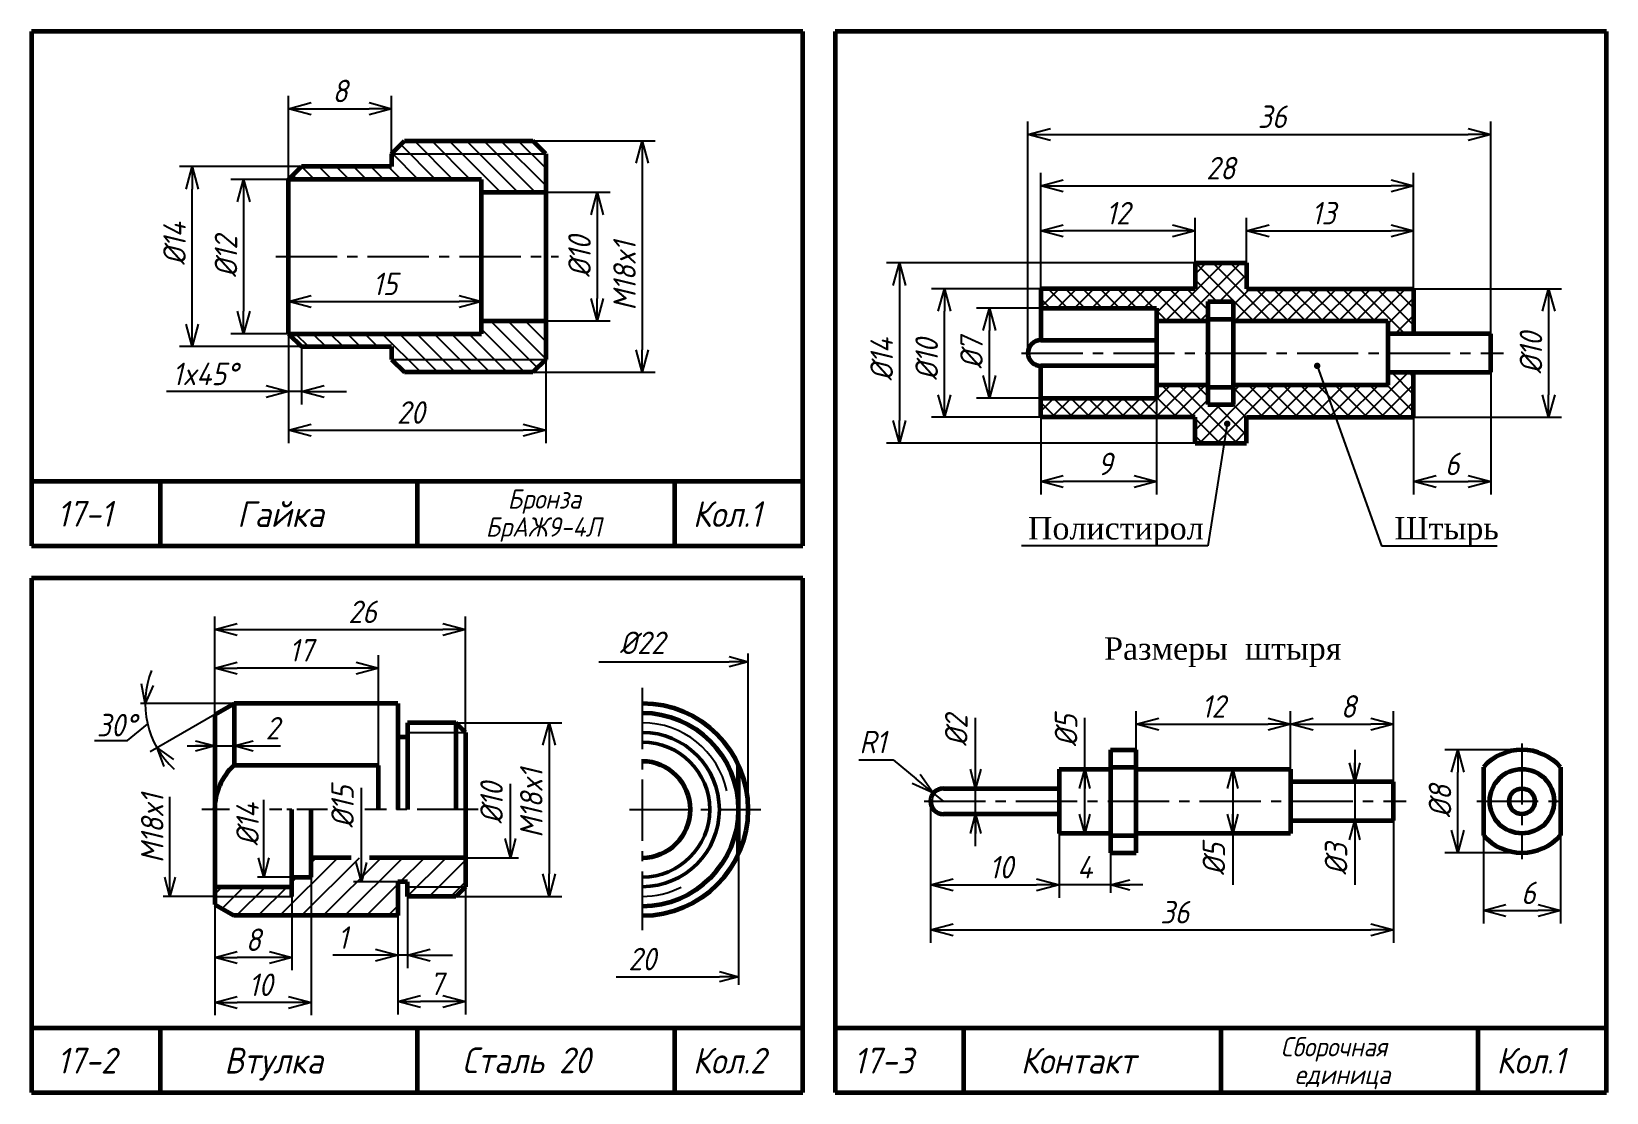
# Model space of a CAD drawing. Header units: millimetres. Extents: x -255 to 513, y 132 to 472.
# Drawn here: x -255 to -10, y 307 to 472 of the extents above; entities that cross this region are included whole.
import ezdxf

# ---------------------------------------------------------------- set-up
doc = ezdxf.new("R2010")
doc.units = ezdxf.units.MM
doc.header["$LTSCALE"] = 0.5
doc.linetypes.add('CENTER2', pattern=[28.575, 19.05, -3.175, 3.175, -3.175])
doc.layers.get('Defpoints').update_dxf_attribs({"color": 5})
doc.styles.get("Standard").update_dxf_attribs({"font": 'isocpeui.ttf', "width": 0.9})
doc.styles.add('стиль1', font='TIMES.TTF')
doc.dimstyles.new('Standart 1', dxfattribs={"dimtxt": 3.5, "dimasz": 3.5, "dimexe": 2, "dimexo": 0, "dimgap": 1, "dimtad": 1, "dimtoh": 1, "dimdec": 0, "dimtxsty": 'Standard', "dimblk": 'OPEN30', "dimcen": 2.5, "dimadec": 0, "dimazin": 0, "dimtfac": 1, "dimtdec": 0, "dimtmove": 0, "dimatfit": 3, "dimldrblk": 'DOTSMALL', "dimfxl": 0, "dimarcsym": 0})

# ---------------------------------------------------------------- blocks, each defined once
blk = doc.blocks.new('_Open30')
at = {"color": 0, "linetype": 'ByBlock', "lineweight": -2}
for p, q in [((-1, 0.268), (0, 0)), ((0, 0), (-1, -0.268)), ((0, 0), (-1, 0))]:
    blk.add_line(p, q, dxfattribs=at)
blk = doc.blocks.new('*D76')
at = {"color": 0, "lineweight": -2}
for p, q in [((-187.5, 339), (-187.5, 319.14)), ((-198, 334.5), (-198, 319.14)), ((-191, 321.14), (-194.5, 321.14))]:
    blk.add_line(p, q, dxfattribs=at)
at = {"layer": 'Defpoints', "color": 0}
for p in [(-187.5, 339), (-198, 334.5), (-198, 321.14)]:
    blk.add_point(p, dxfattribs=at)
at = {"color": 0, "lineweight": -2, "xscale": 3.5, "yscale": 3.5, "zscale": 3.5, "rotation": 180}
blk.add_blockref('_Open30', (-198, 321.14), dxfattribs=at)
at = {"color": 0, "lineweight": -2, "xscale": 3.5, "yscale": 3.5, "zscale": 3.5}
blk.add_blockref('_Open30', (-187.5, 321.14), dxfattribs=at)
at = {"color": 0, "lineweight": -3, "insert": (-192, 323.91), "char_height": 3.5, "attachment_point": 5}
blk.add_mtext('7', dxfattribs=at)
blk = doc.blocks.new('_DotSmall')
at = {"color": 0, "linetype": 'ByBlock', "const_width": 0.5}
blk.add_lwpolyline([(-0.0625, 0, 1), (0.0625, 0, 1)], format="xyb", close=True, dxfattribs=at)
blk = doc.blocks.new('*D77')
at = {"color": 0, "lineweight": -2}
for p, q in [((-226.5, 366), (-226.5, 381)), ((-187.5, 363), (-187.5, 381)), ((-223, 379), (-191, 379))]:
    blk.add_line(p, q, dxfattribs=at)
at = {"layer": 'Defpoints', "color": 0}
for p in [(-187.5, 379), (-226.5, 366), (-187.5, 363)]:
    blk.add_point(p, dxfattribs=at)
at = {"color": 0, "lineweight": -2, "xscale": 3.5, "yscale": 3.5, "zscale": 3.5, "rotation": 180}
blk.add_blockref('_Open30', (-226.5, 379), dxfattribs=at)
at = {"color": 0, "lineweight": -2, "xscale": 3.5, "yscale": 3.5, "zscale": 3.5}
blk.add_blockref('_Open30', (-187.5, 379), dxfattribs=at)
at = {"color": 0, "lineweight": -3, "insert": (-203.5, 381.75), "char_height": 3.5, "attachment_point": 5}
blk.add_mtext('26', dxfattribs=at)
blk = doc.blocks.new('*D78')
at = {"color": 0, "lineweight": -2}
for p, q in [((-189, 364.5), (-172.5, 364.5)), ((-174.5, 361), (-174.5, 341)), ((-189, 337.5), (-172.5, 337.5))]:
    blk.add_line(p, q, dxfattribs=at)
at = {"layer": 'Defpoints', "color": 0}
for p in [(-189, 364.5), (-189, 337.5), (-174.5, 337.5)]:
    blk.add_point(p, dxfattribs=at)
at = {"color": 0, "lineweight": -2, "xscale": 3.5, "yscale": 3.5, "zscale": 3.5}
for p, rotation in [((-174.5, 364.5), 90), ((-174.5, 337.5), 270)]:
    blk.add_blockref('_Open30', p, dxfattribs=dict(at, rotation=rotation))
at = {"color": 0, "lineweight": -3, "insert": (-177.25, 352), "char_height": 3.5, "attachment_point": 5, "rotation": 90}
blk.add_mtext('M18x1', dxfattribs=at)
blk = doc.blocks.new('*D79')
at = {"color": 0, "lineweight": -2}
for p, q in [((-226.5, 365.77), (-226.5, 375)), ((-201, 357.87), (-201, 375)), ((-204.5, 373), (-223, 373))]:
    blk.add_line(p, q, dxfattribs=at)
at = {"layer": 'Defpoints', "color": 0}
for p in [(-226.5, 373), (-226.5, 365.77), (-201, 357.87)]:
    blk.add_point(p, dxfattribs=at)
at = {"color": 0, "lineweight": -2, "xscale": 3.5, "yscale": 3.5, "zscale": 3.5, "rotation": 180}
blk.add_blockref('_Open30', (-226.5, 373), dxfattribs=at)
at = {"color": 0, "lineweight": -2, "xscale": 3.5, "yscale": 3.5, "zscale": 3.5}
blk.add_blockref('_Open30', (-201, 373), dxfattribs=at)
at = {"color": 0, "lineweight": -3, "insert": (-213.04, 375.77), "char_height": 3.5, "attachment_point": 5}
blk.add_mtext('17', dxfattribs=at)
blk = doc.blocks.new('*D80')
at = {"color": 0, "lineweight": -2}
for p, q in [((-211.5, 340.5), (-211.5, 319)), ((-226.5, 336), (-226.5, 319)), ((-215, 321), (-223, 321))]:
    blk.add_line(p, q, dxfattribs=at)
at = {"layer": 'Defpoints', "color": 0}
for p in [(-211.5, 340.5), (-226.5, 336), (-226.5, 321)]:
    blk.add_point(p, dxfattribs=at)
at = {"color": 0, "lineweight": -2, "xscale": 3.5, "yscale": 3.5, "zscale": 3.5, "rotation": 180}
blk.add_blockref('_Open30', (-226.5, 321), dxfattribs=at)
at = {"color": 0, "lineweight": -2, "xscale": 3.5, "yscale": 3.5, "zscale": 3.5}
blk.add_blockref('_Open30', (-211.5, 321), dxfattribs=at)
at = {"color": 0, "lineweight": -3, "insert": (-219.36, 323.75), "char_height": 3.5, "attachment_point": 5}
blk.add_mtext('10', dxfattribs=at)
blk = doc.blocks.new('*D81')
at = {"color": 0, "lineweight": -2}
for p, q in [((-196.5, 338), (-196.5, 326.34)), ((-198, 334.5), (-198, 326.34)), ((-201.5, 328.34), (-208.14, 328.34)), ((-196.5, 328.34), (-198, 328.34)), ((-193, 328.34), (-189.5, 328.34))]:
    blk.add_line(p, q, dxfattribs=at)
at = {"layer": 'Defpoints', "color": 0}
for p in [(-196.5, 338), (-198, 334.5), (-198, 328.34)]:
    blk.add_point(p, dxfattribs=at)
at = {"color": 0, "lineweight": -2, "xscale": 3.5, "yscale": 3.5, "zscale": 3.5}
blk.add_blockref('_Open30', (-198, 328.34), dxfattribs=at)
at = {"color": 0, "lineweight": -2, "xscale": 3.5, "yscale": 3.5, "zscale": 3.5, "rotation": 180}
blk.add_blockref('_Open30', (-196.5, 328.34), dxfattribs=at)
at = {"color": 0, "lineweight": -3, "insert": (-206.57, 331.09), "char_height": 3.5, "attachment_point": 5}
blk.add_mtext('1', dxfattribs=at)
blk = doc.blocks.new('*D82')
at = {"color": 0, "lineweight": -2}
for p, q in [((-226.5, 336.23), (-226.5, 326)), ((-214.5, 338), (-214.5, 326)), ((-218, 328), (-223, 328))]:
    blk.add_line(p, q, dxfattribs=at)
at = {"layer": 'Defpoints', "color": 0}
for p in [(-226.5, 336.23), (-214.5, 338), (-226.5, 328)]:
    blk.add_point(p, dxfattribs=at)
at = {"color": 0, "lineweight": -2, "xscale": 3.5, "yscale": 3.5, "zscale": 3.5, "rotation": 180}
blk.add_blockref('_Open30', (-226.5, 328), dxfattribs=at)
at = {"color": 0, "lineweight": -2, "xscale": 3.5, "yscale": 3.5, "zscale": 3.5}
blk.add_blockref('_Open30', (-214.5, 328), dxfattribs=at)
at = {"color": 0, "lineweight": -3, "insert": (-220.49, 330.75), "char_height": 3.5, "attachment_point": 5}
blk.add_mtext('8', dxfattribs=at)
blk = doc.blocks.new('*D83')
at = {"color": 0, "lineweight": -2}
for p, q in [((-215, 449), (-224, 449)), ((-222, 445.5), (-222, 428.5)), ((-215, 425), (-224, 425))]:
    blk.add_line(p, q, dxfattribs=at)
at = {"layer": 'Defpoints', "color": 0}
for p in [(-215, 449), (-222, 425), (-215, 425)]:
    blk.add_point(p, dxfattribs=at)
at = {"color": 0, "lineweight": -2, "xscale": 3.5, "yscale": 3.5, "zscale": 3.5}
for p, rotation in [((-222, 449), 90), ((-222, 425), 270)]:
    blk.add_blockref('_Open30', p, dxfattribs=dict(at, rotation=rotation))
at = {"color": 0, "lineweight": -3, "insert": (-224.75, 437), "char_height": 3.5, "attachment_point": 5, "rotation": 90}
blk.add_mtext('%%c12', dxfattribs=at)
blk = doc.blocks.new('*D84')
at = {"color": 0, "lineweight": -2}
for p, q in [((-213, 451), (-232, 451)), ((-230, 426.5), (-230, 447.5)), ((-213, 423), (-232, 423))]:
    blk.add_line(p, q, dxfattribs=at)
at = {"layer": 'Defpoints', "color": 0}
for p in [(-230, 451), (-213, 451), (-213, 423)]:
    blk.add_point(p, dxfattribs=at)
at = {"color": 0, "lineweight": -2, "xscale": 3.5, "yscale": 3.5, "zscale": 3.5}
for p, rotation in [((-230, 451), 90), ((-230, 423), 270)]:
    blk.add_blockref('_Open30', p, dxfattribs=dict(at, rotation=rotation))
at = {"color": 0, "lineweight": -3, "insert": (-232.75, 439), "char_height": 3.5, "attachment_point": 5, "rotation": 90}
blk.add_mtext('%%c14', dxfattribs=at)
blk = doc.blocks.new('*D85')
at = {"color": 0, "lineweight": -2}
for p, q in [((-175, 447), (-165, 447)), ((-167, 443.5), (-167, 430.5)), ((-175, 427), (-165, 427))]:
    blk.add_line(p, q, dxfattribs=at)
at = {"layer": 'Defpoints', "color": 0}
for p in [(-175, 447), (-175, 427), (-167, 427)]:
    blk.add_point(p, dxfattribs=at)
at = {"color": 0, "lineweight": -2, "xscale": 3.5, "yscale": 3.5, "zscale": 3.5}
for p, rotation in [((-167, 447), 90), ((-167, 427), 270)]:
    blk.add_blockref('_Open30', p, dxfattribs=dict(at, rotation=rotation))
at = {"color": 0, "lineweight": -3, "insert": (-169.75, 437), "char_height": 3.5, "attachment_point": 5, "rotation": 90}
blk.add_mtext('%%c10', dxfattribs=at)
blk = doc.blocks.new('*D86')
at = {"color": 0, "lineweight": -2}
for p, q in [((-177, 455), (-158, 455)), ((-160, 451.5), (-160, 422.5)), ((-177, 419), (-158, 419))]:
    blk.add_line(p, q, dxfattribs=at)
at = {"layer": 'Defpoints', "color": 0}
for p in [(-177, 455), (-177, 419), (-160, 419)]:
    blk.add_point(p, dxfattribs=at)
at = {"color": 0, "lineweight": -2, "xscale": 3.5, "yscale": 3.5, "zscale": 3.5}
for p, rotation in [((-160, 455), 90), ((-160, 419), 270)]:
    blk.add_blockref('_Open30', p, dxfattribs=dict(at, rotation=rotation))
at = {"color": 0, "lineweight": -3, "insert": (-162.75, 434), "char_height": 3.5, "attachment_point": 5, "rotation": 90}
blk.add_mtext('M18x1', dxfattribs=at)
blk = doc.blocks.new('*D87')
at = {"color": 0, "lineweight": -2}
for p, q in [((-215, 430), (-215, 432)), ((-185, 430), (-185, 432)), ((-211.5, 430), (-188.5, 430))]:
    blk.add_line(p, q, dxfattribs=at)
at = {"layer": 'Defpoints', "color": 0}
for p in [(-215, 430), (-185, 430), (-185, 430)]:
    blk.add_point(p, dxfattribs=at)
at = {"color": 0, "lineweight": -2, "xscale": 3.5, "yscale": 3.5, "zscale": 3.5, "rotation": 180}
blk.add_blockref('_Open30', (-215, 430), dxfattribs=at)
at = {"color": 0, "lineweight": -2, "xscale": 3.5, "yscale": 3.5, "zscale": 3.5}
blk.add_blockref('_Open30', (-185, 430), dxfattribs=at)
at = {"color": 0, "lineweight": -3, "insert": (-200, 432.75), "char_height": 3.5, "attachment_point": 5}
blk.add_mtext('15', dxfattribs=at)
blk = doc.blocks.new('*D88')
at = {"color": 0, "lineweight": -2}
for p, q in [((-215, 449), (-215, 462)), ((-199, 453), (-199, 462)), ((-211.5, 460), (-202.5, 460))]:
    blk.add_line(p, q, dxfattribs=at)
at = {"layer": 'Defpoints', "color": 0}
for p in [(-199, 460), (-199, 453), (-215, 449)]:
    blk.add_point(p, dxfattribs=at)
at = {"color": 0, "lineweight": -2, "xscale": 3.5, "yscale": 3.5, "zscale": 3.5, "rotation": 180}
blk.add_blockref('_Open30', (-215, 460), dxfattribs=at)
at = {"color": 0, "lineweight": -2, "xscale": 3.5, "yscale": 3.5, "zscale": 3.5}
blk.add_blockref('_Open30', (-199, 460), dxfattribs=at)
at = {"color": 0, "lineweight": -3, "insert": (-207, 462.75), "char_height": 3.5, "attachment_point": 5}
blk.add_mtext('8', dxfattribs=at)
blk = doc.blocks.new('*D89')
at = {"color": 0, "lineweight": -2}
for p, q in [((-215, 425), (-215, 414)), ((-213, 423), (-213, 414)), ((-218.5, 416), (-233.99, 416)), ((-213, 416), (-215, 416)), ((-209.5, 416), (-206, 416))]:
    blk.add_line(p, q, dxfattribs=at)
at = {"layer": 'Defpoints', "color": 0}
for p in [(-215, 425), (-213, 423), (-215, 416)]:
    blk.add_point(p, dxfattribs=at)
at = {"color": 0, "lineweight": -2, "xscale": 3.5, "yscale": 3.5, "zscale": 3.5}
blk.add_blockref('_Open30', (-215, 416), dxfattribs=at)
at = {"color": 0, "lineweight": -2, "xscale": 3.5, "yscale": 3.5, "zscale": 3.5, "rotation": 180}
blk.add_blockref('_Open30', (-213, 416), dxfattribs=at)
at = {"color": 0, "lineweight": -3, "insert": (-228, 418.75), "char_height": 3.5, "attachment_point": 5}
blk.add_mtext('1x45%%d', dxfattribs=at)
blk = doc.blocks.new('*D90')
at = {"color": 0, "lineweight": -2}
for p, q in [((-175, 421), (-175, 408)), ((-215, 415), (-215, 408)), ((-211.5, 410), (-178.5, 410))]:
    blk.add_line(p, q, dxfattribs=at)
at = {"layer": 'Defpoints', "color": 0}
for p in [(-175, 421), (-215, 415), (-175, 410)]:
    blk.add_point(p, dxfattribs=at)
at = {"color": 0, "lineweight": -2, "xscale": 3.5, "yscale": 3.5, "zscale": 3.5, "rotation": 180}
blk.add_blockref('_Open30', (-215, 410), dxfattribs=at)
at = {"color": 0, "lineweight": -2, "xscale": 3.5, "yscale": 3.5, "zscale": 3.5}
blk.add_blockref('_Open30', (-175, 410), dxfattribs=at)
at = {"color": 0, "lineweight": -3, "insert": (-196, 412.75), "char_height": 3.5, "attachment_point": 5}
blk.add_mtext('20', dxfattribs=at)
blk = doc.blocks.new('*D91')
at = {"color": 0, "lineweight": -2}
for p, q in [((-28, 419), (-28, 400)), ((-40, 412), (-40, 400)), ((-36.5, 402), (-31.5, 402))]:
    blk.add_line(p, q, dxfattribs=at)
at = {"layer": 'Defpoints', "color": 0}
for p in [(-28, 419), (-40, 412), (-28, 402)]:
    blk.add_point(p, dxfattribs=at)
at = {"color": 0, "lineweight": -2, "xscale": 3.5, "yscale": 3.5, "zscale": 3.5, "rotation": 180}
blk.add_blockref('_Open30', (-40, 402), dxfattribs=at)
at = {"color": 0, "lineweight": -2, "xscale": 3.5, "yscale": 3.5, "zscale": 3.5}
blk.add_blockref('_Open30', (-28, 402), dxfattribs=at)
at = {"color": 0, "lineweight": -3, "insert": (-34, 404.75), "char_height": 3.5, "attachment_point": 5}
blk.add_mtext('6', dxfattribs=at)
blk = doc.blocks.new('*D92')
at = {"color": 0, "lineweight": -2}
for p, q in [((-43.15, 349.29), (-43.15, 330.29)), ((-115.15, 338.29), (-115.15, 330.29)), ((-111.65, 332.29), (-46.65, 332.29))]:
    blk.add_line(p, q, dxfattribs=at)
at = {"layer": 'Defpoints', "color": 0}
for p in [(-43.15, 349.29), (-115.15, 338.29), (-43.15, 332.29)]:
    blk.add_point(p, dxfattribs=at)
at = {"color": 0, "lineweight": -2, "xscale": 3.5, "yscale": 3.5, "zscale": 3.5, "rotation": 180}
blk.add_blockref('_Open30', (-115.15, 332.29), dxfattribs=at)
at = {"color": 0, "lineweight": -2, "xscale": 3.5, "yscale": 3.5, "zscale": 3.5}
blk.add_blockref('_Open30', (-43.15, 332.29), dxfattribs=at)
at = {"color": 0, "lineweight": -3, "insert": (-77.15, 335.04), "char_height": 3.5, "attachment_point": 5}
blk.add_mtext('36', dxfattribs=at)
blk = doc.blocks.new('*D93')
at = {"color": 0, "lineweight": -2}
for p, q in [((-23.15, 360.29), (-35.15, 360.29)), ((-33.15, 347.79), (-33.15, 356.79)), ((-23.15, 344.29), (-35.15, 344.29))]:
    blk.add_line(p, q, dxfattribs=at)
at = {"layer": 'Defpoints', "color": 0}
for p in [(-33.15, 360.29), (-23.15, 360.29), (-23.15, 344.29)]:
    blk.add_point(p, dxfattribs=at)
at = {"color": 0, "lineweight": -2, "xscale": 3.5, "yscale": 3.5, "zscale": 3.5}
for p, rotation in [((-33.15, 360.29), 90), ((-33.15, 344.29), 270)]:
    blk.add_blockref('_Open30', p, dxfattribs=dict(at, rotation=rotation))
at = {"color": 0, "lineweight": -3, "insert": (-35.9, 352.29), "char_height": 3.5, "attachment_point": 5, "rotation": 90}
blk.add_mtext('%%c8', dxfattribs=at)
blk = doc.blocks.new('*D94')
at = {"color": 0, "lineweight": -2}
for p, q in [((-29.15, 347.29), (-29.15, 333.29)), ((-17.15, 347.29), (-17.15, 333.29)), ((-25.65, 335.29), (-20.65, 335.29))]:
    blk.add_line(p, q, dxfattribs=at)
at = {"layer": 'Defpoints', "color": 0}
for p in [(-29.15, 347.29), (-17.15, 347.29), (-17.15, 335.29)]:
    blk.add_point(p, dxfattribs=at)
at = {"color": 0, "lineweight": -2, "xscale": 3.5, "yscale": 3.5, "zscale": 3.5, "rotation": 180}
blk.add_blockref('_Open30', (-29.15, 335.29), dxfattribs=at)
at = {"color": 0, "lineweight": -2, "xscale": 3.5, "yscale": 3.5, "zscale": 3.5}
blk.add_blockref('_Open30', (-17.15, 335.29), dxfattribs=at)
at = {"color": 0, "lineweight": -3, "insert": (-22.15, 338.04), "char_height": 3.5, "attachment_point": 5}
blk.add_mtext('6', dxfattribs=at)
blk = doc.blocks.new('*D95')
at = {"color": 0, "lineweight": -2}
for p, q in [((-126.3, 358.75), (-120.96, 358.75)), ((-120.96, 358.75), (-117.39, 355.79)), ((-113.15, 352.29), (-114.69, 353.56))]:
    blk.add_line(p, q, dxfattribs=at)
at = {"layer": 'Defpoints', "color": 0}
for p in [(-114.69, 353.56), (-113.15, 352.29)]:
    blk.add_point(p, dxfattribs=at)
at = {"color": 0, "lineweight": -2, "xscale": 3.5, "yscale": 3.5, "zscale": 3.5, "rotation": 320.387231796342}
blk.add_blockref('_Open30', (-114.69, 353.56), dxfattribs=at)
at = {"color": 0, "lineweight": -3, "insert": (-124.13, 361.5), "char_height": 3.5, "attachment_point": 5}
blk.add_mtext('R1', dxfattribs=at)
blk = doc.blocks.new('*D96')
at = {"color": 0, "lineweight": -2}
for p, q in [((-115.15, 352.29), (-115.15, 337.29)), ((-95.15, 352.29), (-95.15, 337.29)), ((-111.65, 339.29), (-98.65, 339.29))]:
    blk.add_line(p, q, dxfattribs=at)
at = {"layer": 'Defpoints', "color": 0}
for p in [(-115.15, 352.29), (-95.15, 352.29), (-95.15, 339.29)]:
    blk.add_point(p, dxfattribs=at)
at = {"color": 0, "lineweight": -2, "xscale": 3.5, "yscale": 3.5, "zscale": 3.5, "rotation": 180}
blk.add_blockref('_Open30', (-115.15, 339.29), dxfattribs=at)
at = {"color": 0, "lineweight": -2, "xscale": 3.5, "yscale": 3.5, "zscale": 3.5}
blk.add_blockref('_Open30', (-95.15, 339.29), dxfattribs=at)
at = {"color": 0, "lineweight": -3, "insert": (-104.15, 342.04), "char_height": 3.5, "attachment_point": 5}
blk.add_mtext('10', dxfattribs=at)
blk = doc.blocks.new('*D97')
at = {"color": 0, "lineweight": -2}
for p, q in [((-83.15, 360.29), (-83.15, 366.29)), ((-59.15, 360.29), (-59.15, 366.29)), ((-79.65, 364.29), (-62.65, 364.29))]:
    blk.add_line(p, q, dxfattribs=at)
at = {"layer": 'Defpoints', "color": 0}
for p in [(-59.15, 364.29), (-83.15, 360.29), (-59.15, 360.29)]:
    blk.add_point(p, dxfattribs=at)
at = {"color": 0, "lineweight": -2, "xscale": 3.5, "yscale": 3.5, "zscale": 3.5, "rotation": 180}
blk.add_blockref('_Open30', (-83.15, 364.29), dxfattribs=at)
at = {"color": 0, "lineweight": -2, "xscale": 3.5, "yscale": 3.5, "zscale": 3.5}
blk.add_blockref('_Open30', (-59.15, 364.29), dxfattribs=at)
at = {"color": 0, "lineweight": -3, "insert": (-71.15, 367.04), "char_height": 3.5, "attachment_point": 5}
blk.add_mtext('12', dxfattribs=at)
blk = doc.blocks.new('*D98')
at = {"color": 0, "lineweight": -2}
for p, q in [((-59.15, 357.29), (-59.15, 366.29)), ((-43.15, 355.29), (-43.15, 366.29)), ((-55.65, 364.29), (-46.65, 364.29))]:
    blk.add_line(p, q, dxfattribs=at)
at = {"layer": 'Defpoints', "color": 0}
for p in [(-43.15, 364.29), (-59.15, 357.29), (-43.15, 355.29)]:
    blk.add_point(p, dxfattribs=at)
at = {"color": 0, "lineweight": -2, "xscale": 3.5, "yscale": 3.5, "zscale": 3.5, "rotation": 180}
blk.add_blockref('_Open30', (-59.15, 364.29), dxfattribs=at)
at = {"color": 0, "lineweight": -2, "xscale": 3.5, "yscale": 3.5, "zscale": 3.5}
blk.add_blockref('_Open30', (-43.15, 364.29), dxfattribs=at)
at = {"color": 0, "lineweight": -3, "insert": (-50.15, 367.04), "char_height": 3.5, "attachment_point": 5}
blk.add_mtext('8', dxfattribs=at)
blk = doc.blocks.new('*D99')
at = {"color": 0, "lineweight": -2}
for p, q in [((-74, 436), (-122, 436)), ((-120, 432.5), (-120, 411.5)), ((-74, 408), (-122, 408))]:
    blk.add_line(p, q, dxfattribs=at)
at = {"layer": 'Defpoints', "color": 0}
for p in [(-74, 436), (-120, 408), (-74, 408)]:
    blk.add_point(p, dxfattribs=at)
at = {"color": 0, "lineweight": -2, "xscale": 3.5, "yscale": 3.5, "zscale": 3.5}
for p, rotation in [((-120, 436), 90), ((-120, 408), 270)]:
    blk.add_blockref('_Open30', p, dxfattribs=dict(at, rotation=rotation))
at = {"color": 0, "lineweight": -3, "insert": (-122.75, 421), "char_height": 3.5, "attachment_point": 5, "rotation": 90}
blk.add_mtext('%%c14', dxfattribs=at)
blk = doc.blocks.new('*D100')
at = {"color": 0, "lineweight": -2}
for p, q in [((-98, 442), (-98, 450)), ((-40, 442), (-40, 450)), ((-94.5, 448), (-43.5, 448))]:
    blk.add_line(p, q, dxfattribs=at)
at = {"layer": 'Defpoints', "color": 0}
for p in [(-40, 448), (-98, 442), (-40, 442)]:
    blk.add_point(p, dxfattribs=at)
at = {"color": 0, "lineweight": -2, "xscale": 3.5, "yscale": 3.5, "zscale": 3.5, "rotation": 180}
blk.add_blockref('_Open30', (-98, 448), dxfattribs=at)
at = {"color": 0, "lineweight": -2, "xscale": 3.5, "yscale": 3.5, "zscale": 3.5}
blk.add_blockref('_Open30', (-40, 448), dxfattribs=at)
at = {"color": 0, "lineweight": -3, "insert": (-70, 450.75), "char_height": 3.5, "attachment_point": 5}
blk.add_mtext('28', dxfattribs=at)
blk = doc.blocks.new('*D101')
at = {"color": 0, "lineweight": -2}
for p, q in [((-100, 422), (-100, 458)), ((-96.5, 456), (-31.5, 456)), ((-28, 425), (-28, 458))]:
    blk.add_line(p, q, dxfattribs=at)
at = {"layer": 'Defpoints', "color": 0}
for p in [(-28, 456), (-28, 425), (-100, 422)]:
    blk.add_point(p, dxfattribs=at)
at = {"color": 0, "lineweight": -2, "xscale": 3.5, "yscale": 3.5, "zscale": 3.5, "rotation": 180}
blk.add_blockref('_Open30', (-100, 456), dxfattribs=at)
at = {"color": 0, "lineweight": -2, "xscale": 3.5, "yscale": 3.5, "zscale": 3.5}
blk.add_blockref('_Open30', (-28, 456), dxfattribs=at)
at = {"color": 0, "lineweight": -3, "insert": (-62, 458.75), "char_height": 3.5, "attachment_point": 5}
blk.add_mtext('36', dxfattribs=at)
blk = doc.blocks.new('*D102')
at = {"color": 0, "lineweight": -2}
for p, q in [((-80, 415), (-80, 400)), ((-98, 412), (-98, 400)), ((-83.5, 402), (-94.5, 402))]:
    blk.add_line(p, q, dxfattribs=at)
at = {"layer": 'Defpoints', "color": 0}
for p in [(-80, 415), (-98, 412), (-98, 402)]:
    blk.add_point(p, dxfattribs=at)
at = {"color": 0, "lineweight": -2, "xscale": 3.5, "yscale": 3.5, "zscale": 3.5, "rotation": 180}
blk.add_blockref('_Open30', (-98, 402), dxfattribs=at)
at = {"color": 0, "lineweight": -2, "xscale": 3.5, "yscale": 3.5, "zscale": 3.5}
blk.add_blockref('_Open30', (-80, 402), dxfattribs=at)
at = {"color": 0, "lineweight": -3, "insert": (-88, 404.75), "char_height": 3.5, "attachment_point": 5}
blk.add_mtext('9', dxfattribs=at)
blk = doc.blocks.new('*D103')
at = {"color": 0, "lineweight": -2}
for p, q in [((-40, 432), (-17, 432)), ((-19, 428.5), (-19, 415.5)), ((-40, 412), (-17, 412))]:
    blk.add_line(p, q, dxfattribs=at)
at = {"layer": 'Defpoints', "color": 0}
for p in [(-40, 432), (-40, 412), (-19, 412)]:
    blk.add_point(p, dxfattribs=at)
at = {"color": 0, "lineweight": -2, "xscale": 3.5, "yscale": 3.5, "zscale": 3.5}
for p, rotation in [((-19, 432), 90), ((-19, 412), 270)]:
    blk.add_blockref('_Open30', p, dxfattribs=dict(at, rotation=rotation))
at = {"color": 0, "lineweight": -3, "insert": (-21.75, 422), "char_height": 3.5, "attachment_point": 5, "rotation": 90}
blk.add_mtext('%%c10', dxfattribs=at)
blk = doc.blocks.new('*D104')
at = {"color": 0, "lineweight": -2}
for p, q in [((-98, 432), (-115, 432)), ((-113, 415.5), (-113, 428.5)), ((-98, 412), (-115, 412))]:
    blk.add_line(p, q, dxfattribs=at)
at = {"layer": 'Defpoints', "color": 0}
for p in [(-113, 432), (-98, 432), (-98, 412)]:
    blk.add_point(p, dxfattribs=at)
at = {"color": 0, "lineweight": -2, "xscale": 3.5, "yscale": 3.5, "zscale": 3.5}
for p, rotation in [((-113, 432), 90), ((-113, 412), 270)]:
    blk.add_blockref('_Open30', p, dxfattribs=dict(at, rotation=rotation))
at = {"color": 0, "lineweight": -3, "insert": (-115.75, 421), "char_height": 3.5, "attachment_point": 5, "rotation": 90}
blk.add_mtext('%%c10', dxfattribs=at)
blk = doc.blocks.new('*D105')
at = {"color": 0, "lineweight": -2}
for p, q in [((-98, 429), (-108, 429)), ((-106, 418.5), (-106, 425.5)), ((-98, 415), (-108, 415))]:
    blk.add_line(p, q, dxfattribs=at)
at = {"layer": 'Defpoints', "color": 0}
for p in [(-106, 429), (-98, 429), (-98, 415)]:
    blk.add_point(p, dxfattribs=at)
at = {"color": 0, "lineweight": -2, "xscale": 3.5, "yscale": 3.5, "zscale": 3.5}
for p, rotation in [((-106, 429), 90), ((-106, 415), 270)]:
    blk.add_blockref('_Open30', p, dxfattribs=dict(at, rotation=rotation))
at = {"color": 0, "lineweight": -3, "insert": (-108.77, 422), "char_height": 3.5, "attachment_point": 5, "rotation": 90}
blk.add_mtext('%%c7', dxfattribs=at)
blk = doc.blocks.new('*D106')
at = {"color": 0, "lineweight": -2}
for p, q in [((-66, 436), (-66, 443)), ((-40, 432), (-40, 443)), ((-62.5, 441), (-43.5, 441))]:
    blk.add_line(p, q, dxfattribs=at)
at = {"layer": 'Defpoints', "color": 0}
for p in [(-40, 441), (-66, 436), (-40, 432)]:
    blk.add_point(p, dxfattribs=at)
at = {"color": 0, "lineweight": -2, "xscale": 3.5, "yscale": 3.5, "zscale": 3.5, "rotation": 180}
blk.add_blockref('_Open30', (-66, 441), dxfattribs=at)
at = {"color": 0, "lineweight": -2, "xscale": 3.5, "yscale": 3.5, "zscale": 3.5}
blk.add_blockref('_Open30', (-40, 441), dxfattribs=at)
at = {"color": 0, "lineweight": -3, "insert": (-54, 443.75), "char_height": 3.5, "attachment_point": 5}
blk.add_mtext('13', dxfattribs=at)
blk = doc.blocks.new('*D107')
at = {"color": 0, "lineweight": -2}
for p, q in [((-98, 432), (-98, 443)), ((-74, 436), (-74, 443)), ((-77.5, 441), (-94.5, 441))]:
    blk.add_line(p, q, dxfattribs=at)
at = {"layer": 'Defpoints', "color": 0}
for p in [(-98, 441), (-74, 436), (-98, 432)]:
    blk.add_point(p, dxfattribs=at)
at = {"color": 0, "lineweight": -2, "xscale": 3.5, "yscale": 3.5, "zscale": 3.5, "rotation": 180}
blk.add_blockref('_Open30', (-98, 441), dxfattribs=at)
at = {"color": 0, "lineweight": -2, "xscale": 3.5, "yscale": 3.5, "zscale": 3.5}
blk.add_blockref('_Open30', (-74, 441), dxfattribs=at)
at = {"color": 0, "lineweight": -3, "insert": (-86, 443.75), "char_height": 3.5, "attachment_point": 5}
blk.add_mtext('12', dxfattribs=at)

msp = doc.modelspace()

# ---------------------------------------------------------------- hatches: boundary and pattern name
at = {"lineweight": -3}
h = msp.add_hatch(dxfattribs=at)
h.set_pattern_fill('ANSI31', scale=0.6, angle=90, style=0)
h.set_pattern_definition([(135, (-410, 287), (-1.347038, -1.347038), [])])
h.paths.add_polyline_path([(-175, 453), (-177, 455), (-197, 455), (-199, 453)])
h.paths.add_polyline_path([(-199, 453), (-199, 451), (-213, 451), (-215, 449), (-185, 449), (-185, 447), (-175, 447), (-175, 453)])
h.paths.add_polyline_path([(-185, 427), (-185, 425), (-215, 425), (-213, 423), (-199, 423), (-199, 421), (-175, 421), (-175, 427)])
h.paths.add_polyline_path([(-177, 419), (-175, 421), (-199, 421), (-197, 419)])
h = msp.add_hatch(dxfattribs=at)
h.set_pattern_fill('ANSI37', scale=0.6, style=0)
h.set_pattern_definition([(45, (-162, 287), (-1.347038, 1.347038), []), (135, (-162, 287), (-1.347038, -1.347038), [])])
h.paths.add_polyline_path([(-53.93, 417), (-52.14, 412), (-40, 412), (-40, 419), (-44, 419), (-44, 417)])
h.paths.add_polyline_path([(-52.14, 412), (-53.93, 417), (-68, 417), (-68, 414), (-72, 414), (-72, 417), (-80, 417), (-80, 415), (-98, 415), (-98, 412), (-74, 412), (-74, 408), (-69.33, 408), (-69.04, 409.75, -0.366629), (-69.25, 410, -1), (-68.75, 410, -0.463455), (-69.04, 409.75), (-69.33, 408), (-66, 408), (-66, 412)])
h.paths.add_polyline_path([(-98, 432), (-98, 429), (-80, 429), (-80, 427), (-72, 427), (-72, 430), (-68, 430), (-68, 427), (-44, 427), (-44, 425), (-40, 425), (-40, 432), (-66, 432), (-66, 436), (-74, 436), (-74, 432)])
h = msp.add_hatch(dxfattribs=at)
h.set_pattern_fill('ANSI31', color=256, scale=0.75, style=0)
h.set_pattern_definition([(45, (22, -3), (-1.683798, 1.683798), [])])
h.paths.add_polyline_path([(-187.5, 343.5), (-202.43, 343.5), (-203.68, 343.5), (-203.68, 342.75), (-203.68, 339.75), (-198, 339.75), (-196.5, 339.75), (-196.5, 339), (-187.5, 339)])
h.paths.add_polyline_path([(-187.5, 339), (-196.5, 339), (-196.5, 337.5), (-189, 337.5)])
h.paths.add_polyline_path([(-198, 339.75), (-203.68, 339.75), (-203.68, 342.75), (-203.68, 343.5), (-205.28, 343.5), (-211.5, 343.5), (-211.5, 340.5), (-214.5, 340.5), (-214.5, 337.5), (-226.5, 337.5), (-226.5, 336.23), (-223.5, 334.5), (-198, 334.5)])
h.paths.add_polyline_path([(-214.5, 339), (-226.5, 339), (-226.5, 337.5), (-214.5, 337.5)])

# ---------------------------------------------------------------- linework, layer by layer
at = {"color": 7, "lineweight": 60}
for p, q in [((-135, 472), (-255, 472)), ((-255, 472), (-255, 392)), ((-135, 392), (-135, 472)), ((-130, 472), (-130, 307)), ((-10, 472), (-130, 472)), ((-10, 307), (-10, 472)), ((-199, 453), (-197, 455)), ((-197, 455), (-177, 455)), ((-175, 453), (-177, 455)), ((-215, 449), (-213, 451)), ((-199, 451), (-213, 451)), ((-199, 453), (-199, 451)), ((-175, 453), (-175, 421)), ((-215, 425), (-215, 449)), ((-185, 449), (-215, 449)), ((-185, 425), (-185, 449)), ((-185, 447), (-175, 447)), ((-74, 436), (-74, 432)), ((-74, 436), (-66, 436)), ((-66, 436), (-66, 432)), ((-98, 432), (-98, 424)), ((-74, 432), (-98, 432)), ((-66, 432), (-40, 432)), ((-40, 432), (-40, 425)), ((-98, 429), (-80, 429)), ((-80, 429), (-80, 427)), ((-72, 430), (-68, 430)), ((-72, 430), (-72, 414)), ((-68, 414), (-68, 430)), ((-185, 427), (-175, 427)), ((-80, 427), (-72, 427)), ((-80, 427), (-80, 417)), ((-72, 427.29), (-68, 427.29)), ((-68, 427), (-44, 427)), ((-44, 427), (-44, 417)), ((-215, 425), (-185, 425)), ((-215, 425), (-213, 423)), ((-98, 424), (-80, 424)), ((-28, 425), (-44, 425)), ((-28, 419), (-28, 425)), ((-213, 423), (-199, 423)), ((-199, 423), (-199, 421)), ((-199, 421), (-197, 419)), ((-177, 419), (-197, 419)), ((-175, 421), (-177, 419)), ((-98, 412), (-98, 420)), ((-80, 420), (-98, 420)), ((-44, 419), (-28, 419)), ((-40, 412), (-40, 419)), ((-80, 417), (-80, 415)), ((-72, 417), (-80, 417)), ((-72, 416.71), (-68, 416.71)), ((-44, 417), (-68, 417)), ((-98, 415), (-80, 415)), ((-74, 412), (-98, 412)), ((-74, 408), (-74, 412)), ((-72, 414), (-68, 414)), ((-66, 412), (-40, 412)), ((-66, 408), (-66, 412)), ((-74, 408), (-66, 408)), ((-135, 402), (-255, 402)), ((-235, 402), (-235, 392)), ((-195, 402), (-195, 392)), ((-155, 402), (-155, 392)), ((-255, 392), (-135, 392)), ((-135, 387), (-255, 387)), ((-255, 387), (-255, 307)), ((-135, 307), (-135, 387)), ((-226.5, 365.77), (-223.5, 367.5)), ((-226.5, 365.77), (-226.5, 336.23)), ((-198, 367.5), (-223.5, 367.5)), ((-223.5, 367.5), (-223.5, 357.87)), ((-198, 367.5), (-198, 351)), ((-189, 364.5), (-196.5, 364.5)), ((-196.5, 364.5), (-196.5, 351)), ((-187.5, 363), (-189, 364.5)), ((-189, 364.5), (-189, 351)), ((-187.5, 363), (-187.5, 339)), ((-196.5, 362.25), (-198, 362.25)), ((-87.15, 360.29), (-83.15, 360.29)), ((-87.15, 360.29), (-87.15, 344.29)), ((-83.15, 344.29), (-83.15, 360.29)), ((-201, 357.87), (-223.5, 357.87)), ((-201, 351), (-201, 357.87)), ((-145, 344.13), (-145, 357.87)), ((-95.15, 357.29), (-87.15, 357.29)), ((-95.15, 357.29), (-95.15, 347.29)), ((-87.15, 357.58), (-83.15, 357.58)), ((-83.15, 357.29), (-59.15, 357.29)), ((-59.15, 357.29), (-59.15, 347.29)), ((-43.15, 355.29), (-59.15, 355.29)), ((-43.15, 349.29), (-43.15, 355.29)), ((-29.15, 357.58), (-29.15, 346.99)), ((-17.15, 357.58), (-17.15, 346.99)), ((-113.15, 354.29), (-95.15, 354.29)), ((-214.5, 337.5), (-214.5, 351)), ((-211.5, 340.5), (-211.5, 351)), ((-95.15, 350.29), (-113.15, 350.29)), ((-59.15, 349.29), (-43.15, 349.29)), ((-87.15, 347.29), (-95.15, 347.29)), ((-87.15, 346.99), (-83.15, 346.99)), ((-59.15, 347.29), (-83.15, 347.29)), ((-205.28, 343.5), (-211.5, 343.5)), ((-187.5, 343.5), (-202.43, 343.5)), ((-87.15, 344.29), (-83.15, 344.29)), ((-226.5, 339), (-214.5, 339)), ((-214.5, 340.5), (-211.5, 340.5)), ((-196.5, 339.75), (-198, 339.75)), ((-198, 339.75), (-198, 334.5)), ((-196.5, 337.5), (-196.5, 339.75)), ((-187.5, 339), (-189, 337.5)), ((-226.5, 336.23), (-223.5, 334.5)), ((-189, 337.5), (-196.5, 337.5)), ((-198, 334.5), (-223.5, 334.5)), ((-135, 317), (-255, 317)), ((-235, 317), (-235, 307)), ((-195, 317), (-195, 307)), ((-155, 317), (-155, 307)), ((-130, 317), (-130, 307)), ((-10, 317), (-130, 317)), ((-110, 317), (-110, 307)), ((-70, 317), (-70, 307)), ((-30, 317), (-30, 307)), ((-255, 307), (-135, 307)), ((-130, 307), (-10, 307))]:
    msp.add_line(p, q, dxfattribs=at)
at = {"color": 7, "lineweight": -3}
for p, q in [((-199, 453), (-175, 453)), ((-199, 421), (-175, 421)), ((-55, 420), (-45, 392)), ((-69, 411), (-72, 392)), ((-72, 392), (-101, 392)), ((-45, 392), (-27, 392)), ((-143.5, 351), (-143.5, 375.25)), ((-166.74, 374), (-146.5, 374)), ((-223.5, 367.5), (-238.05, 367.5)), ((-226.5, 365.77), (-236.55, 359.97)), ((-108.15, 345.29), (-108.15, 365.29)), ((-91.15, 350.29), (-91.15, 365.29)), ((-240.06, 361.72), (-236.93, 364.26)), ((-196.5, 363), (-187.5, 363)), ((-245.21, 361.72), (-240.06, 361.72)), ((-230.76, 360.9), (-216.29, 360.9)), ((-49.15, 360.29), (-49.15, 339.29)), ((-233.47, 340.5), (-233.47, 353)), ((-203.68, 342.75), (-203.68, 354.39)), ((-180.5, 343.5), (-180.5, 355)), ((-68.15, 354.29), (-68.15, 339.29)), ((-218.87, 343.5), (-218.87, 352.51)), ((-145, 346), (-145, 323.75)), ((-187.5, 343.5), (-179.25, 343.5)), ((-87.15, 344.29), (-87.15, 338.04)), ((-214.5, 340.5), (-219.83, 340.5)), ((-198, 339.75), (-204.93, 339.75)), ((-196.5, 339), (-187.5, 339)), ((-82.15, 339.29), (-95.15, 339.29)), ((-226.5, 337.5), (-234.52, 337.5)), ((-226.5, 337.5), (-214.5, 337.5)), ((-164.05, 325), (-148, 325))]:
    msp.add_line(p, q, dxfattribs=at)
at = {"color": 7, "linetype": 'CENTER2', "lineweight": -3}
for p, q in [((-217, 437), (-173, 437)), ((-101, 422), (-26, 422)), ((-160, 369.94), (-160, 332.25)), ((-23.15, 361.29), (-23.15, 343.29)), ((-185.5, 351), (-203.13, 351)), ((-161.99, 351), (-141.56, 351)), ((-116.15, 352.29), (-41.15, 352.29)), ((-30.15, 352.29), (-16.15, 352.29))]:
    msp.add_line(p, q, dxfattribs=at)
at = {"color": 0, "lineweight": -3}
for p, q in [((-237.32, 367.5), (-237.9, 370.53)), ((-236.05, 370.3), (-237.32, 367.5)), ((-234.35, 357.7), (-235.47, 360.59)), ((-235.47, 360.59), (-232.92, 358.76))]:
    msp.add_line(p, q, dxfattribs=at)
at = {"color": 7, "linetype": 'CENTER2', "ltscale": 0.5}
msp.add_line((-224.21, 351), (-228.5, 351), dxfattribs=at)
at = {"color": 7, "linetype": 'CENTER2', "lineweight": -3, "ltscale": 0.5}
msp.add_line((-208.94, 351), (-217.97, 351), dxfattribs=at)
at = {"color": 7, "const_width": 0.5}
for points in [[(-55.25, 420, 1), (-54.75, 420, 1)], [(-69.25, 411, 1), (-68.75, 411, 1)]]:
    msp.add_lwpolyline(points, format="xyb", close=True, dxfattribs=at)
at = {"color": 7, "lineweight": 60}
for radius in [5, 2]:
    msp.add_circle((-23.15, 352.29), radius, dxfattribs=at)
for centre, radius, start, end in [((-98, 422), 2, 90, 270), ((-160, 351), 16.5, 270, 90), ((-160, 351), 15, 270, 90), ((-23.15, 352.29), 8, 41.4096, 138.5904), ((-217.13, 351), 9.38, 132.8436, 180), ((-160, 351), 7.5, 270, 90), ((-113.15, 352.29), 2, 90, 270), ((-23.15, 352.29), 8, 221.4096, 318.5904)]:
    msp.add_arc(centre, radius, start, end, dxfattribs=at)
at = {"color": 7, "lineweight": -3}
for centre, radius, start, end in [((-223.5, 367.5), 13.82, 158.1669, 227.633), ((-160, 351), 13.5, 12.5288, 90), ((-160, 351), 13.5, 270, 296.5651)]:
    msp.add_arc(centre, radius, start, end, dxfattribs=at)
at = {"color": 7, "lineweight": 50}
for radius in [12, 10.5]:
    msp.add_arc((-160, 351), radius, 270, 90, dxfattribs=at)

# ---------------------------------------------------------------- block references
at = {"color": 7, "lineweight": -3, "xscale": 3, "yscale": 3, "zscale": 3}
for p in [(-143.5, 374), (-226.5, 360.9), (-145, 325)]:
    msp.add_blockref('_Open30', p, dxfattribs=at)
for p, rotation in [((-223.5, 360.9), 180), ((-49.15, 355.29), 270), ((-91.15, 357.29), 90), ((-68.15, 357.29), 90), ((-91.15, 347.29), 270), ((-68.15, 347.29), 270), ((-49.15, 349.29), 90), ((-180.5, 343.5), 270), ((-218.87, 340.5), 270), ((-203.68, 339.75), 270), ((-233.47, 337.5), 270), ((-87.15, 339.29), 180)]:
    msp.add_blockref('_Open30', p, dxfattribs=dict(at, rotation=rotation))
at = {"color": 7, "xscale": 3, "yscale": 3, "zscale": 3}
for p, rotation in [((-108.15, 354.29), 270), ((-108.15, 350.29), 90)]:
    msp.add_blockref('_Open30', p, dxfattribs=dict(at, rotation=rotation))

# ---------------------------------------------------------------- texts
at = {"color": 7, "width": 0.9}
for s, height, p in [('Бронза', 3, (-180.92, 397.8)), ('17-1', 4, (-251, 395)), ('Гайка', 4, (-223, 394.95)), ('Кол.1', 4, (-152.11, 394.95)), ('БрАЖ9-4Л', 3, (-184.34, 393.45)), ('17-2', 4, (-251, 309.95)), ('Втулка', 4, (-225, 309.95)), ('Сталь 20', 4, (-188, 310)), ('Кол.2', 4, (-152.11, 309.95)), ('17-3', 4, (-127.11, 309.95)), ('Контакт', 4, (-101.11, 309.95)), ('Сборочная', 3, (-60.67, 312.61)), ('Кол.1', 4, (-27.11, 309.95)), ('единица', 3, (-58.51, 308.31))]:
    msp.add_text(s, height=height, dxfattribs=at).set_placement(p)
at = {"color": 7, "lineweight": -3, "style": 'стиль1'}
for s, p in [('Полистирол', (-100, 393)), ('Штырь', (-43, 393))]:
    msp.add_text(s, height=3.5, dxfattribs=at).set_placement(p)
at = {"color": 7, "style": 'стиль1'}
msp.add_text('Размеры  штыря', height=3.5, dxfattribs=at).set_placement((-88.15, 374.29))
at = {"color": 7, "lineweight": -3, "width": 0.9}
for s, p in [('18x1', (-234.47, 345.77)), ('М', (-234.47, 342.69))]:
    msp.add_text(s, height=3.5, rotation=90, dxfattribs=at).set_placement(p)
at = {"color": 7, "lineweight": -3, "char_height": 3.5, "attachment_point": 5}
for s, insert in [('%%c22', (-160, 376.93)), ('30°', (-241.76, 364.13)), ('2', (-217.5, 363.65)), ('4', (-91.15, 342.04))]:
    msp.add_mtext(s, dxfattribs=dict(at, insert=insert))
at = {"color": 7, "lineweight": -3, "char_height": 3.5, "attachment_point": 5, "rotation": 90}
for s, insert in [('%%c2', (-111.15, 363.29)), ('%%c5', (-94.07, 363.29)), ('%%c15', (-206.61, 351.44)), ('%%c10', (-183.43, 352)), ('%%c14', (-221.39, 348.7)), ('%%c5', (-71.07, 343.29)), ('%%c3', (-52.07, 343.29))]:
    msp.add_mtext(s, dxfattribs=dict(at, insert=insert))
at = {"color": 7, "insert": (-160, 327.75), "char_height": 3.5, "attachment_point": 5}
msp.add_mtext('20', dxfattribs=at)

# ---------------------------------------------------------------- dimensions: what is measured, and where the dimension line sits
at = {"color": 7, "lineweight": -3}
for base, p1, p2, text, picture, middle in [((-199, 460), (-215, 449), (-199, 453), '8', '*D88', (-207, 460)), ((-28, 456), (-100, 422), (-28, 425), '36', '*D101', (-62, 456)), ((-40, 448), (-98, 442), (-40, 442), '28', '*D100', (-70, 448)), ((-98, 441), (-74, 436), (-98, 432), '12', '*D107', (-86, 441)), ((-40, 441), (-66, 436), (-40, 432), '13', '*D106', (-54, 441)), ((-185, 430), (-215, 430), (-185, 430), '15', '*D87', (-200, 430)), ((-215, 416), (-213, 423), (-215, 425), '1x45%%d', '*D89', (-228, 416)), ((-175, 410), (-215, 415), (-175, 421), '20', '*D90', (-196, 410)), ((-28, 402), (-40, 412), (-28, 419), '6', '*D91', (-34, 402)), ((-98, 402), (-80, 415), (-98, 412), '9', '*D102', (-88, 402)), ((-187.5, 379), (-226.5, 366), (-187.5, 363), '26', '*D77', (-203.5, 379)), ((-226.5, 373), (-201, 357.87), (-226.5, 365.77), '17', '*D79', (-213.04, 373)), ((-59.15, 364.29), (-83.15, 360.29), (-59.15, 360.29), '12', '*D97', (-71.15, 364.29)), ((-43.15, 364.29), (-59.15, 357.29), (-43.15, 355.29), '8', '*D98', (-50.15, 364.29)), ((-95.15, 339.29), (-115.15, 352.29), (-95.15, 352.29), '10', '*D96', (-104.15, 339.29)), ((-43.15, 332.29), (-115.15, 338.29), (-43.15, 349.29), '36', '*D92', (-77.15, 332.29)), ((-17.15, 335.29), (-29.15, 347.29), (-17.15, 347.29), '6', '*D94', (-22.15, 335.29)), ((-226.5, 321), (-211.5, 340.5), (-226.5, 336), '10', '*D80', (-219.36, 321)), ((-198, 321.14), (-187.5, 339), (-198, 334.5), '7', '*D76', (-192, 321.14)), ((-226.5, 328), (-214.5, 338), (-226.5, 336.23), '8', '*D82', (-220.49, 328)), ((-198, 328.34), (-196.5, 338), (-198, 334.5), '1', '*D81', (-206.57, 328.34))]:
    dim = msp.add_linear_dim(base=base, p1=p1, p2=p2, text=text, dimstyle='Standart 1', dxfattribs=at)
    dim.commit()
    dim.dimension.update_dxf_attribs({"geometry": picture, "text_midpoint": middle, "dimtype": 160})
for base, p1, p2, text, picture, middle in [((-160, 419), (-177, 455), (-177, 419), 'M18x1', '*D86', (-160, 434)), ((-230, 451), (-213, 423), (-213, 451), '%%c14', '*D84', (-230, 439)), ((-222, 425), (-215, 449), (-215, 425), '%%c12', '*D83', (-222, 437)), ((-167, 427), (-175, 447), (-175, 427), '%%c10', '*D85', (-167, 437)), ((-120, 408), (-74, 436), (-74, 408), '%%c14', '*D99', (-120, 421)), ((-113, 432), (-98, 412), (-98, 432), '%%c10', '*D104', (-113, 421)), ((-19, 412), (-40, 432), (-40, 412), '%%c10', '*D103', (-19, 422)), ((-106, 429), (-98, 415), (-98, 429), '%%c7', '*D105', (-106, 422)), ((-174.5, 337.5), (-189, 364.5), (-189, 337.5), 'M18x1', '*D78', (-174.5, 352)), ((-33.15, 360.29), (-23.15, 344.29), (-23.15, 360.29), '%%c8', '*D93', (-33.15, 352.29))]:
    dim = msp.add_linear_dim(base=base, p1=p1, p2=p2, angle=90, text=text, dimstyle='Standart 1', dxfattribs=at)
    dim.commit()
    dim.dimension.update_dxf_attribs({"geometry": picture, "text_midpoint": middle, "dimtype": 160})
dim = msp.add_radius_dim(center=(-113.15, 352.29), mpoint=(-114.69, 353.56), text='R1', dimstyle='Standart 1', dxfattribs=at)
dim.commit()
dim.dimension.update_dxf_attribs({"geometry": '*D95', "text_midpoint": (-124.13, 358.75), "dimtype": 164})

doc.saveas('drawing.dxf')
